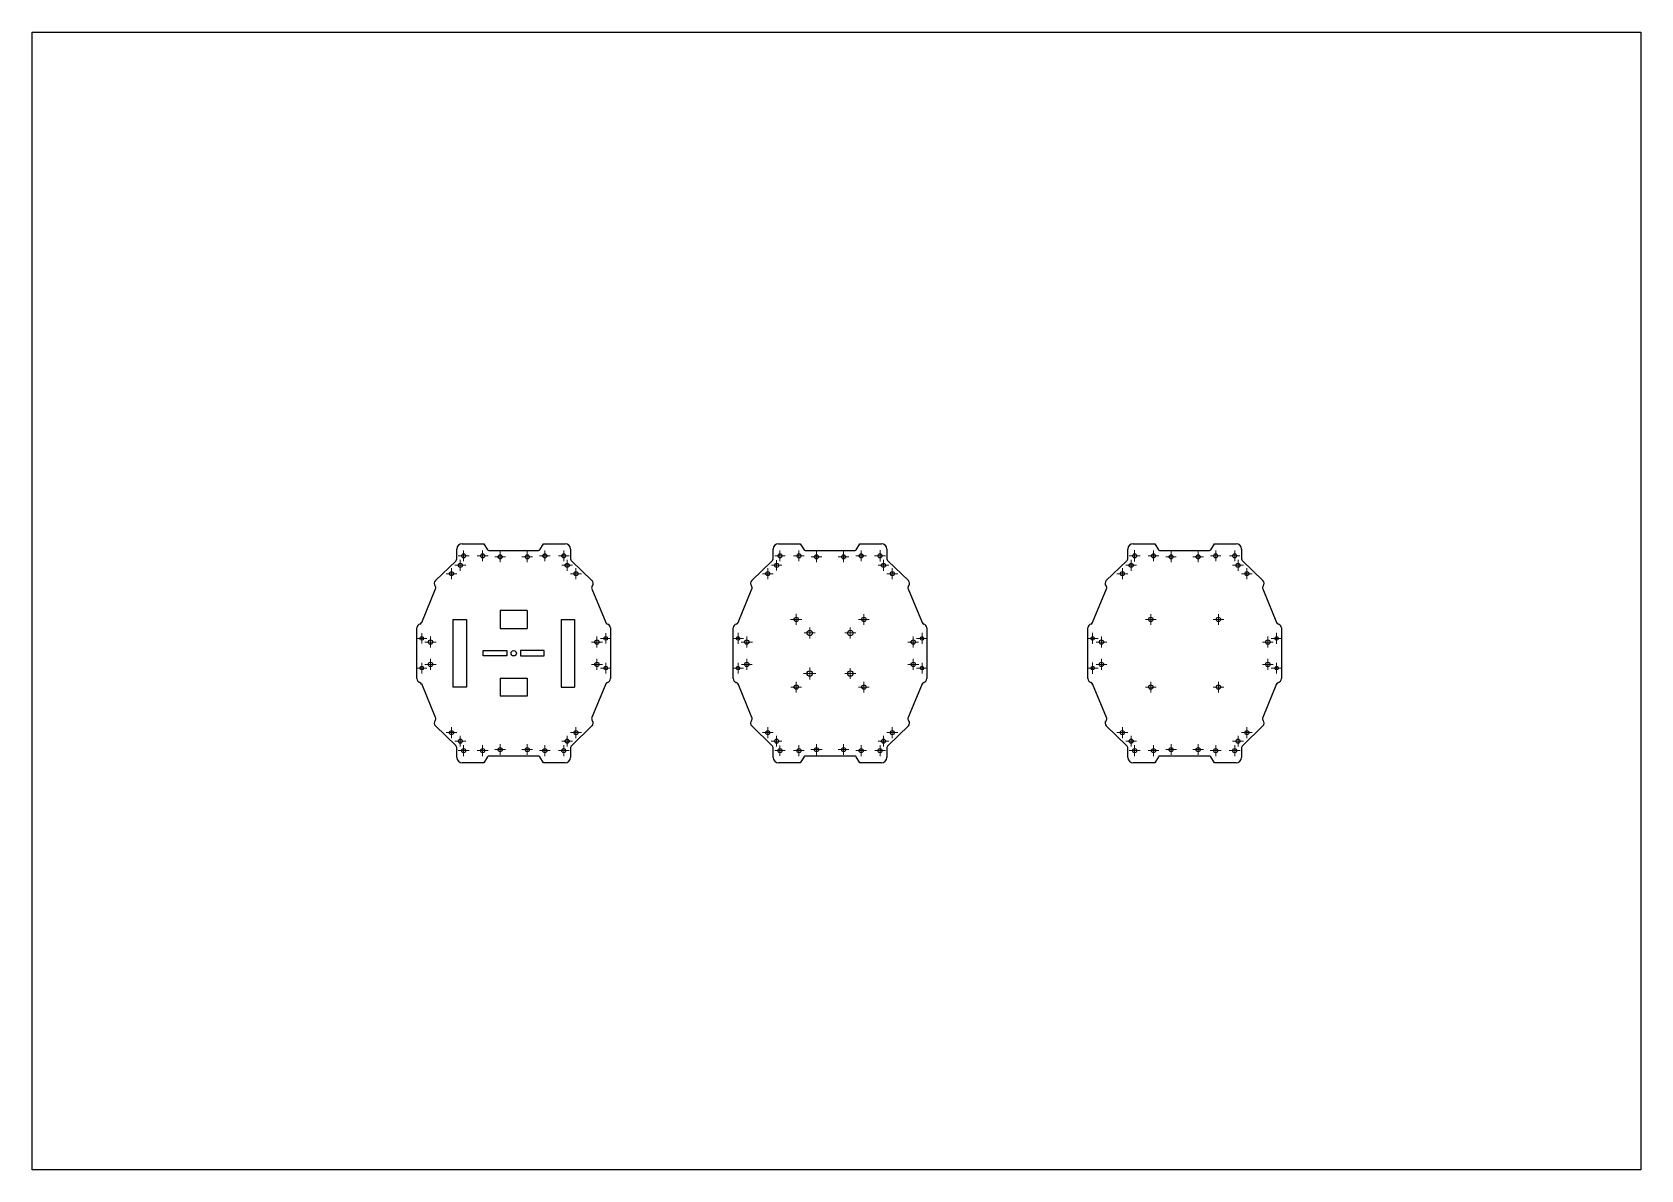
# Model space of a CAD drawing. Header units: millimetres. Extents: x 1702 to 2891, y -60 to 781.
import ezdxf

# ---------------------------------------------------------------- set-up
doc = ezdxf.new("R2010")
doc.units = ezdxf.units.MM

# ---------------------------------------------------------------- blocks, each defined once
blk = doc.blocks.new('SW_CENTERMARKSYMBOL_0')
at = {"color": 0, "linetype": 'Continuous', "lineweight": 18}
for p, q in [((-5, 0), (-8, 0)), ((0, 0), (-5, 0)), ((0, 5), (0, 8)), ((0, 0), (0, 5)), ((0, 0), (0, -5)), ((0, 0), (5, 0)), ((5, 0), (8, 0)), ((0, -5), (0, -8))]:
    blk.add_line(p, q, dxfattribs=at)
blk = doc.blocks.new('SW_CENTERMARKSYMBOL_1')
at = {"color": 0, "linetype": 'Continuous', "lineweight": 18}
for p, q in [((-5, 0), (-8, 0)), ((0, 0), (-5, 0)), ((0, 5), (0, 8)), ((0, 0), (0, 5)), ((0, 0), (0, -5)), ((0, 0), (5, 0)), ((5, 0), (8, 0)), ((0, -5), (0, -8))]:
    blk.add_line(p, q, dxfattribs=at)
blk = doc.blocks.new('SW_CENTERMARKSYMBOL_2')
at = {"color": 0, "linetype": 'Continuous', "lineweight": 18}
for p, q in [((-5, 0), (-8.2, 0)), ((0, 0), (-5, 0)), ((0, 5), (0, 8.2)), ((0, 0), (0, 5)), ((0, 0), (0, -5)), ((0, 0), (5, 0)), ((5, 0), (8.2, 0)), ((0, -5), (0, -8.2))]:
    blk.add_line(p, q, dxfattribs=at)
blk = doc.blocks.new('SW_CENTERMARKSYMBOL_3')
at = {"color": 0, "linetype": 'Continuous', "lineweight": 18}
for p, q in [((-5, 0), (-8, 0)), ((0, 0), (-5, 0)), ((0, 5), (0, 8)), ((0, 0), (0, 5)), ((0, 0), (0, -5)), ((0, 0), (5, 0)), ((5, 0), (8, 0)), ((0, -5), (0, -8))]:
    blk.add_line(p, q, dxfattribs=at)
blk = doc.blocks.new('SW_CENTERMARKSYMBOL_4')
at = {"color": 0, "linetype": 'Continuous', "lineweight": 18}
for p, q in [((-5, 0), (-8, 0)), ((0, 0), (-5, 0)), ((0, 5), (0, 8)), ((0, 0), (0, 5)), ((0, 0), (0, -5)), ((0, 0), (5, 0)), ((5, 0), (8, 0)), ((0, -5), (0, -8))]:
    blk.add_line(p, q, dxfattribs=at)
blk = doc.blocks.new('SW_CENTERMARKSYMBOL_5')
at = {"color": 0, "linetype": 'Continuous', "lineweight": 18}
for p, q in [((-5, 0), (-7.7, 0)), ((0, 0), (-5, 0)), ((0, 5), (0, 7.7)), ((0, 0), (0, 5)), ((0, 0), (0, -5)), ((0, 0), (5, 0)), ((5, 0), (7.7, 0)), ((0, -5), (0, -7.7))]:
    blk.add_line(p, q, dxfattribs=at)
blk = doc.blocks.new('SW_CENTERMARKSYMBOL_6')
at = {"color": 0, "linetype": 'Continuous', "lineweight": 18}
for p, q in [((-5, 0), (-8, 0)), ((0, 0), (-5, 0)), ((0, 5), (0, 8)), ((0, 0), (0, 5)), ((0, 0), (0, -5)), ((0, 0), (5, 0)), ((5, 0), (8, 0)), ((0, -5), (0, -8))]:
    blk.add_line(p, q, dxfattribs=at)
blk = doc.blocks.new('SW_CENTERMARKSYMBOL_7')
at = {"color": 0, "linetype": 'Continuous', "lineweight": 18}
for p, q in [((-5, 0), (-8, 0)), ((0, 0), (-5, 0)), ((0, 5), (0, 8)), ((0, 0), (0, 5)), ((0, 0), (0, -5)), ((0, 0), (5, 0)), ((5, 0), (8, 0)), ((0, -5), (0, -8))]:
    blk.add_line(p, q, dxfattribs=at)
blk = doc.blocks.new('SW_CENTERMARKSYMBOL_8')
at = {"color": 0, "linetype": 'Continuous', "lineweight": 18}
for p, q in [((-5, 0), (-8, 0)), ((0, 0), (-5, 0)), ((0, 5), (0, 8)), ((0, 0), (0, 5)), ((0, 0), (0, -5)), ((0, 0), (5, 0)), ((5, 0), (8, 0)), ((0, -5), (0, -8))]:
    blk.add_line(p, q, dxfattribs=at)
blk = doc.blocks.new('SW_CENTERMARKSYMBOL_9')
at = {"color": 0, "linetype": 'Continuous', "lineweight": 18}
for p, q in [((-5, 0), (-8.2, 0)), ((0, 0), (-5, 0)), ((0, 5), (0, 8.2)), ((0, 0), (0, 5)), ((0, 0), (0, -5)), ((0, 0), (5, 0)), ((5, 0), (8.2, 0)), ((0, -5), (0, -8.2))]:
    blk.add_line(p, q, dxfattribs=at)
blk = doc.blocks.new('SW_CENTERMARKSYMBOL_10')
at = {"color": 0, "linetype": 'Continuous', "lineweight": 18}
for p, q in [((-5, 0), (-8, 0)), ((0, 0), (-5, 0)), ((0, 5), (0, 8)), ((0, 0), (0, 5)), ((0, 0), (0, -5)), ((0, 0), (5, 0)), ((5, 0), (8, 0)), ((0, -5), (0, -8))]:
    blk.add_line(p, q, dxfattribs=at)
blk = doc.blocks.new('SW_CENTERMARKSYMBOL_11')
at = {"color": 0, "linetype": 'Continuous', "lineweight": 18}
for p, q in [((-5, 0), (-8, 0)), ((0, 0), (-5, 0)), ((0, 5), (0, 8)), ((0, 0), (0, 5)), ((0, 0), (0, -5)), ((0, 0), (5, 0)), ((5, 0), (8, 0)), ((0, -5), (0, -8))]:
    blk.add_line(p, q, dxfattribs=at)
blk = doc.blocks.new('SW_CENTERMARKSYMBOL_12')
at = {"color": 0, "linetype": 'Continuous', "lineweight": 18}
for p, q in [((-5, 0), (-8.2, 0)), ((0, 0), (-5, 0)), ((0, 5), (0, 8.2)), ((0, 0), (0, 5)), ((0, 0), (0, -5)), ((0, 0), (5, 0)), ((5, 0), (8.2, 0)), ((0, -5), (0, -8.2))]:
    blk.add_line(p, q, dxfattribs=at)
blk = doc.blocks.new('SW_CENTERMARKSYMBOL_13')
at = {"color": 0, "linetype": 'Continuous', "lineweight": 18}
for p, q in [((-5, 0), (-7.7, 0)), ((0, 0), (-5, 0)), ((0, 5), (0, 7.7)), ((0, 0), (0, 5)), ((0, 0), (0, -5)), ((0, 0), (5, 0)), ((5, 0), (7.7, 0)), ((0, -5), (0, -7.7))]:
    blk.add_line(p, q, dxfattribs=at)
blk = doc.blocks.new('SW_CENTERMARKSYMBOL_14')
at = {"color": 0, "linetype": 'Continuous', "lineweight": 18}
for p, q in [((-5, 0), (-8, 0)), ((0, 0), (-5, 0)), ((0, 5), (0, 8)), ((0, 0), (0, 5)), ((0, 0), (0, -5)), ((0, 0), (5, 0)), ((5, 0), (8, 0)), ((0, -5), (0, -8))]:
    blk.add_line(p, q, dxfattribs=at)
blk = doc.blocks.new('SW_CENTERMARKSYMBOL_15')
at = {"color": 0, "linetype": 'Continuous', "lineweight": 18}
for p, q in [((-5, 0), (-8, 0)), ((0, 0), (-5, 0)), ((0, 5), (0, 8)), ((0, 0), (0, 5)), ((0, 0), (0, -5)), ((0, 0), (5, 0)), ((5, 0), (8, 0)), ((0, -5), (0, -8))]:
    blk.add_line(p, q, dxfattribs=at)
blk = doc.blocks.new('SW_CENTERMARKSYMBOL_16')
at = {"color": 0, "linetype": 'Continuous', "lineweight": 18}
for p, q in [((-5, 0), (-7.7, 0)), ((0, 0), (-5, 0)), ((0, 5), (0, 7.7)), ((0, 0), (0, 5)), ((0, 0), (0, -5)), ((0, 0), (5, 0)), ((5, 0), (7.7, 0)), ((0, -5), (0, -7.7))]:
    blk.add_line(p, q, dxfattribs=at)
blk = doc.blocks.new('SW_CENTERMARKSYMBOL_17')
at = {"color": 0, "linetype": 'Continuous', "lineweight": 18}
for p, q in [((-5, 0), (-8, 0)), ((0, 0), (-5, 0)), ((0, 5), (0, 8)), ((0, 0), (0, 5)), ((0, 0), (0, -5)), ((0, 0), (5, 0)), ((5, 0), (8, 0)), ((0, -5), (0, -8))]:
    blk.add_line(p, q, dxfattribs=at)
blk = doc.blocks.new('SW_CENTERMARKSYMBOL_18')
at = {"color": 0, "linetype": 'Continuous', "lineweight": 18}
for p, q in [((-5, 0), (-8.2, 0)), ((0, 0), (-5, 0)), ((0, 5), (0, 8.2)), ((0, 0), (0, 5)), ((0, 0), (0, -5)), ((0, 0), (5, 0)), ((5, 0), (8.2, 0)), ((0, -5), (0, -8.2))]:
    blk.add_line(p, q, dxfattribs=at)
blk = doc.blocks.new('SW_CENTERMARKSYMBOL_19')
at = {"color": 0, "linetype": 'Continuous', "lineweight": 18}
for p, q in [((-5, 0), (-8, 0)), ((0, 0), (-5, 0)), ((0, 5), (0, 8)), ((0, 0), (0, 5)), ((0, 0), (0, -5)), ((0, 0), (5, 0)), ((5, 0), (8, 0)), ((0, -5), (0, -8))]:
    blk.add_line(p, q, dxfattribs=at)
blk = doc.blocks.new('SW_CENTERMARKSYMBOL_20')
at = {"color": 0, "linetype": 'Continuous', "lineweight": 18}
for p, q in [((-5, 0), (-8, 0)), ((0, 0), (-5, 0)), ((0, 5), (0, 8)), ((0, 0), (0, 5)), ((0, 0), (0, -5)), ((0, 0), (5, 0)), ((5, 0), (8, 0)), ((0, -5), (0, -8))]:
    blk.add_line(p, q, dxfattribs=at)
blk = doc.blocks.new('SW_CENTERMARKSYMBOL_21')
at = {"color": 0, "linetype": 'Continuous', "lineweight": 18}
for p, q in [((-5, 0), (-7.7, 0)), ((0, 0), (-5, 0)), ((0, 5), (0, 7.7)), ((0, 0), (0, 5)), ((0, 0), (0, -5)), ((0, 0), (5, 0)), ((5, 0), (7.7, 0)), ((0, -5), (0, -7.7))]:
    blk.add_line(p, q, dxfattribs=at)
blk = doc.blocks.new('SW_CENTERMARKSYMBOL_22')
at = {"color": 0, "linetype": 'Continuous', "lineweight": 18}
for p, q in [((-5, 0), (-8, 0)), ((0, 0), (-5, 0)), ((0, 5), (0, 8)), ((0, 0), (0, 5)), ((0, 0), (0, -5)), ((0, 0), (5, 0)), ((5, 0), (8, 0)), ((0, -5), (0, -8))]:
    blk.add_line(p, q, dxfattribs=at)
blk = doc.blocks.new('SW_CENTERMARKSYMBOL_23')
at = {"color": 0, "linetype": 'Continuous', "lineweight": 18}
for p, q in [((-5, 0), (-8, 0)), ((0, 0), (-5, 0)), ((0, 5), (0, 8)), ((0, 0), (0, 5)), ((0, 0), (0, -5)), ((0, 0), (5, 0)), ((5, 0), (8, 0)), ((0, -5), (0, -8))]:
    blk.add_line(p, q, dxfattribs=at)
blk = doc.blocks.new('SW_CENTERMARKSYMBOL_24')
at = {"color": 0, "linetype": 'Continuous', "lineweight": 18}
for p, q in [((-5, 0), (-8, 0)), ((0, 0), (-5, 0)), ((0, 5), (0, 8)), ((0, 0), (0, 5)), ((0, 0), (0, -5)), ((0, 0), (5, 0)), ((5, 0), (8, 0)), ((0, -5), (0, -8))]:
    blk.add_line(p, q, dxfattribs=at)
blk = doc.blocks.new('SW_CENTERMARKSYMBOL_25')
at = {"color": 0, "linetype": 'Continuous', "lineweight": 18}
for p, q in [((-5, 0), (-8, 0)), ((0, 0), (-5, 0)), ((0, 5), (0, 8)), ((0, 0), (0, 5)), ((0, 0), (0, -5)), ((0, 0), (5, 0)), ((5, 0), (8, 0)), ((0, -5), (0, -8))]:
    blk.add_line(p, q, dxfattribs=at)
blk = doc.blocks.new('SW_CENTERMARKSYMBOL_26')
at = {"color": 0, "linetype": 'Continuous', "lineweight": 18}
for p, q in [((-5, 0), (-8, 0)), ((0, 0), (-5, 0)), ((0, 5), (0, 8)), ((0, 0), (0, 5)), ((0, 0), (0, -5)), ((0, 0), (5, 0)), ((5, 0), (8, 0)), ((0, -5), (0, -8))]:
    blk.add_line(p, q, dxfattribs=at)
blk = doc.blocks.new('SW_CENTERMARKSYMBOL_27')
at = {"color": 0, "linetype": 'Continuous', "lineweight": 18}
for p, q in [((-5, 0), (-8, 0)), ((0, 0), (-5, 0)), ((0, 5), (0, 8)), ((0, 0), (0, 5)), ((0, 0), (0, -5)), ((0, 0), (5, 0)), ((5, 0), (8, 0)), ((0, -5), (0, -8))]:
    blk.add_line(p, q, dxfattribs=at)
blk = doc.blocks.new('SW_CENTERMARKSYMBOL_28')
at = {"color": 0, "linetype": 'Continuous', "lineweight": 18}
for p, q in [((-5, 0), (-8, 0)), ((0, 0), (-5, 0)), ((0, 5), (0, 8)), ((0, 0), (0, 5)), ((0, 0), (0, -5)), ((0, 0), (5, 0)), ((5, 0), (8, 0)), ((0, -5), (0, -8))]:
    blk.add_line(p, q, dxfattribs=at)
blk = doc.blocks.new('SW_CENTERMARKSYMBOL_29')
at = {"color": 0, "linetype": 'Continuous', "lineweight": 18}
for p, q in [((-5, 0), (-8, 0)), ((0, 0), (-5, 0)), ((0, 5), (0, 8)), ((0, 0), (0, 5)), ((0, 0), (0, -5)), ((0, 0), (5, 0)), ((5, 0), (8, 0)), ((0, -5), (0, -8))]:
    blk.add_line(p, q, dxfattribs=at)
blk = doc.blocks.new('SW_CENTERMARKSYMBOL_30')
at = {"color": 0, "linetype": 'Continuous', "lineweight": 18}
for p, q in [((-5, 0), (-8, 0)), ((0, 0), (-5, 0)), ((0, 5), (0, 8)), ((0, 0), (0, 5)), ((0, 0), (0, -5)), ((0, 0), (5, 0)), ((5, 0), (8, 0)), ((0, -5), (0, -8))]:
    blk.add_line(p, q, dxfattribs=at)
blk = doc.blocks.new('SW_CENTERMARKSYMBOL_31')
at = {"color": 0, "linetype": 'Continuous', "lineweight": 18}
for p, q in [((-5, 0), (-8, 0)), ((0, 0), (-5, 0)), ((0, 5), (0, 8)), ((0, 0), (0, 5)), ((0, 0), (0, -5)), ((0, 0), (5, 0)), ((5, 0), (8, 0)), ((0, -5), (0, -8))]:
    blk.add_line(p, q, dxfattribs=at)
blk = doc.blocks.new('SW_CENTERMARKSYMBOL_32')
at = {"color": 0, "linetype": 'Continuous', "lineweight": 18}
for p, q in [((-5, 0), (-8, 0)), ((0, 0), (-5, 0)), ((0, 5), (0, 8)), ((0, 0), (0, 5)), ((0, 0), (0, -5)), ((0, 0), (5, 0)), ((5, 0), (8, 0)), ((0, -5), (0, -8))]:
    blk.add_line(p, q, dxfattribs=at)
blk = doc.blocks.new('SW_CENTERMARKSYMBOL_33')
at = {"color": 0, "linetype": 'Continuous', "lineweight": 18}
for p, q in [((-5, 0), (-8.2, 0)), ((0, 0), (-5, 0)), ((0, 5), (0, 8.2)), ((0, 0), (0, 5)), ((0, 0), (0, -5)), ((0, 0), (5, 0)), ((5, 0), (8.2, 0)), ((0, -5), (0, -8.2))]:
    blk.add_line(p, q, dxfattribs=at)
blk = doc.blocks.new('SW_CENTERMARKSYMBOL_34')
at = {"color": 0, "linetype": 'Continuous', "lineweight": 18}
for p, q in [((-5, 0), (-8, 0)), ((0, 0), (-5, 0)), ((0, 5), (0, 8)), ((0, 0), (0, 5)), ((0, 0), (0, -5)), ((0, 0), (5, 0)), ((5, 0), (8, 0)), ((0, -5), (0, -8))]:
    blk.add_line(p, q, dxfattribs=at)
blk = doc.blocks.new('SW_CENTERMARKSYMBOL_35')
at = {"color": 0, "linetype": 'Continuous', "lineweight": 18}
for p, q in [((-5, 0), (-9, 0)), ((0, 0), (-5, 0)), ((0, 5), (0, 9)), ((0, 0), (0, 5)), ((0, 0), (0, -5)), ((0, 0), (5, 0)), ((5, 0), (9, 0)), ((0, -5), (0, -9))]:
    blk.add_line(p, q, dxfattribs=at)

msp = doc.modelspace()

# ---------------------------------------------------------------- linework, layer by layer
for p, q in [((1702.4, 781.4), (2891.4, 781.4)), ((1702.4, -59.6), (1702.4, 781.4)), ((2891.4, 781.4), (2891.4, -59.6)), ((2013.3, 347.3), (2023.3, 347.3)), ((2013.3, 347.3), (2013.3, 297.3)), ((2023.3, 347.3), (2023.3, 297.3)), ((2048.3, 354), (2048.3, 340.6)), ((2068.3, 354), (2068.3, 340.6)), ((2093.3, 347.3), (2093.3, 297.3)), ((2093.3, 347.3), (2103.3, 347.3)), ((2103.3, 347.3), (2103.3, 297.3)), ((2023.3, 297.3), (2013.3, 297.3)), ((2048.3, 304), (2048.3, 290.6)), ((2068.3, 304), (2068.3, 290.6)), ((2093.3, 297.3), (2103.3, 297.3)), ((2891.4, -59.6), (1702.4, -59.6))]:
    msp.add_line(p, q)
at = {"color": 7, "linetype": 'Continuous', "lineweight": 25}
for p, q in [((2016.3, 392.6), (2016.3, 399.3)), ((2020.3, 403.3), (2036.3, 403.3)), ((2036.3, 403.3), (2039, 398.8)), ((2039.8, 398.3), (2076.7, 398.3)), ((2077.6, 398.8), (2080.3, 403.3)), ((2080.3, 403.3), (2096.3, 403.3)), ((2100.3, 399.3), (2100.3, 392.6)), ((2250.1, 392.6), (2250.1, 399.3)), ((2254.1, 403.3), (2270.1, 403.3)), ((2270.1, 403.3), (2272.9, 398.8)), ((2273.7, 398.3), (2310.6, 398.3)), ((2311.4, 398.8), (2314.1, 403.3)), ((2314.1, 403.3), (2330.1, 403.3)), ((2334.1, 399.3), (2334.1, 392.6)), ((2512.2, 392.6), (2512.2, 399.3)), ((2516.2, 403.3), (2532.2, 403.3)), ((2532.2, 403.3), (2534.9, 398.8)), ((2535.7, 398.3), (2572.6, 398.3)), ((2573.5, 398.8), (2576.2, 403.3)), ((2576.2, 403.3), (2592.2, 403.3)), ((2596.2, 399.3), (2596.2, 392.6)), ((2000.4, 376.1), (2015.4, 390.4)), ((2101.2, 390.4), (2116.1, 376.1)), ((2234.3, 376.1), (2249.2, 390.4)), ((2335.1, 390.4), (2350, 376.1)), ((2496.3, 376.1), (2511.2, 390.4)), ((2597.1, 390.4), (2612, 376.1)), ((1990.3, 345.1), (2000.5, 369.9)), ((2116, 369.9), (2126.3, 345.1)), ((2224.2, 345.1), (2234.4, 369.9)), ((2349.9, 369.9), (2360.1, 345.1)), ((2486.2, 345.1), (2496.4, 369.9)), ((2611.9, 369.9), (2622.2, 345.1)), ((1986.8, 303.6), (1986.8, 341)), ((2129.8, 341), (2129.8, 303.6)), ((2220.6, 303.6), (2220.6, 341)), ((2363.6, 341), (2363.6, 303.6)), ((2482.7, 303.6), (2482.7, 341)), ((2625.7, 341), (2625.7, 303.6)), ((2000.5, 274.7), (1990.3, 299.6)), ((2126.3, 299.6), (2116, 274.7)), ((2234.4, 274.7), (2224.2, 299.6)), ((2360.1, 299.6), (2349.9, 274.7)), ((2496.4, 274.7), (2486.2, 299.6)), ((2622.2, 299.6), (2611.9, 274.7)), ((2015.4, 254.2), (2000.4, 268.6)), ((2116.1, 268.6), (2101.2, 254.2)), ((2249.2, 254.2), (2234.3, 268.6)), ((2350, 268.6), (2335.1, 254.2)), ((2511.2, 254.2), (2496.3, 268.6)), ((2612, 268.6), (2597.1, 254.2)), ((2016.3, 245.3), (2016.3, 252)), ((2100.3, 252), (2100.3, 245.3)), ((2250.1, 245.3), (2250.1, 252)), ((2334.1, 252), (2334.1, 245.3)), ((2512.2, 245.3), (2512.2, 252)), ((2596.2, 252), (2596.2, 245.3)), ((2036.3, 241.3), (2020.3, 241.3)), ((2039, 245.8), (2036.3, 241.3)), ((2076.7, 246.3), (2039.8, 246.3)), ((2080.3, 241.3), (2077.6, 245.8)), ((2096.3, 241.3), (2080.3, 241.3)), ((2270.1, 241.3), (2254.1, 241.3)), ((2272.9, 245.8), (2270.1, 241.3)), ((2310.6, 246.3), (2273.7, 246.3)), ((2314.1, 241.3), (2311.4, 245.8)), ((2330.1, 241.3), (2314.1, 241.3)), ((2532.2, 241.3), (2516.2, 241.3)), ((2534.9, 245.8), (2532.2, 241.3)), ((2572.6, 246.3), (2535.7, 246.3)), ((2576.2, 241.3), (2573.5, 245.8)), ((2592.2, 241.3), (2576.2, 241.3))]:
    msp.add_line(p, q, dxfattribs=at)
for points in [[(2068.3, 354), (2048.3, 354)], [(2048.3, 340.6), (2068.3, 340.6)], [(2048.3, 304), (2068.3, 304)], [(2068.3, 290.6), (2048.3, 290.6)]]:
    msp.add_lwpolyline(points)
for points in [[(2053.3, 320.3), (2035.7, 320.3), (2035.7, 324.3), (2053.3, 324.3)], [(2063.3, 320.3), (2080.8, 320.3), (2080.8, 324.3), (2063.3, 324.3)]]:
    msp.add_lwpolyline(points, close=True)
for centre, radius in [((2021.3, 394.3), 1.5), ((2035.3, 394.3), 1.5), ((2048.3, 393.6), 1.5), ((2068.3, 393.6), 1.5), ((2081.3, 394.3), 1.5), ((2095.3, 394.3), 1.5), ((2255.1, 394.3), 1.5), ((2269.1, 394.3), 1.5), ((2282.1, 393.6), 1.5), ((2302.1, 393.6), 1.5), ((2315.1, 394.3), 1.5), ((2329.1, 394.3), 1.5), ((2517.2, 394.3), 1.5), ((2531.2, 394.3), 1.5), ((2544.2, 393.6), 1.5), ((2564.2, 393.6), 1.5), ((2577.2, 394.3), 1.5), ((2591.2, 394.3), 1.5), ((2012.3, 381.1), 1.5), ((2018.8, 387.3), 1.5), ((2097.8, 387.3), 1.5), ((2104.3, 381.1), 1.5), ((2246.1, 381.1), 1.5), ((2252.6, 387.3), 1.5), ((2331.6, 387.3), 1.5), ((2338.1, 381.1), 1.5), ((2508.2, 381.1), 1.5), ((2514.7, 387.3), 1.5), ((2593.7, 387.3), 1.5), ((2600.2, 381.1), 1.5), ((2267.1, 347.3), 1.6), ((2317.1, 347.3), 1.6), ((2529.2, 347.3), 1.6), ((2579.2, 347.3), 1.6), ((1990.3, 333.3), 1.35), ((2126.3, 333.3), 1.35), ((2224.1, 333.3), 1.35), ((2277.1, 337.3), 2), ((2307.1, 337.3), 2), ((2360.1, 333.3), 1.35), ((2486.2, 333.3), 1.35), ((2622.2, 333.3), 1.35), ((1996.8, 330.6), 1.6), ((2119.8, 330.6), 1.6), ((2230.6, 330.6), 1.6), ((2353.6, 330.6), 1.6), ((2492.7, 330.6), 1.6), ((2615.7, 330.6), 1.6), ((1990.3, 311.3), 1.35), ((1996.8, 314.1), 1.6), ((2119.8, 314.1), 1.6), ((2126.3, 311.3), 1.35), ((2224.1, 311.3), 1.35), ((2230.6, 314.1), 1.6), ((2277.1, 307.3), 2), ((2307.1, 307.3), 2), ((2353.6, 314.1), 1.6), ((2360.1, 311.3), 1.35), ((2486.2, 311.3), 1.35), ((2492.7, 314.1), 1.6), ((2615.7, 314.1), 1.6), ((2622.2, 311.3), 1.35), ((2267.1, 297.3), 1.6), ((2317.1, 297.3), 1.6), ((2529.2, 297.3), 1.6), ((2579.2, 297.3), 1.6), ((2012.3, 263.6), 1.5), ((2104.3, 263.6), 1.5), ((2246.1, 263.6), 1.5), ((2338.1, 263.6), 1.5), ((2508.2, 263.6), 1.5), ((2600.2, 263.6), 1.5), ((2018.8, 257.3), 1.5), ((2021.3, 250.3), 1.5), ((2035.3, 250.3), 1.5), ((2048.3, 251.1), 1.5), ((2068.3, 251.1), 1.5), ((2081.3, 250.3), 1.5), ((2095.3, 250.3), 1.5), ((2097.8, 257.3), 1.5), ((2252.6, 257.3), 1.5), ((2255.1, 250.3), 1.5), ((2269.1, 250.3), 1.5), ((2282.1, 251.1), 1.5), ((2302.1, 251.1), 1.5), ((2315.1, 250.3), 1.5), ((2329.1, 250.3), 1.5), ((2331.6, 257.3), 1.5), ((2514.7, 257.3), 1.5), ((2517.2, 250.3), 1.5), ((2531.2, 250.3), 1.5), ((2544.2, 251.1), 1.5), ((2564.2, 251.1), 1.5), ((2577.2, 250.3), 1.5), ((2591.2, 250.3), 1.5), ((2593.7, 257.3), 1.5)]:
    msp.add_circle(centre, radius, dxfattribs=at)
msp.add_circle((2058.3, 322.3), 2)
for centre, radius, start, end in [((2013.3, 392.6), 3, 313.88, 0), ((2020.3, 399.3), 4, 90, 180), ((2039.8, 399.3), 1, 210.9638, 270), ((2076.7, 399.3), 1, 270, 329.0362), ((2096.3, 399.3), 4, 0, 90), ((2103.3, 392.6), 3, 180, 226.12), ((2247.1, 392.6), 3, 313.88, 0), ((2254.1, 399.3), 4, 90, 180), ((2273.7, 399.3), 1, 210.9638, 270), ((2310.6, 399.3), 1, 270, 329.0362), ((2330.1, 399.3), 4, 0, 90), ((2337.1, 392.6), 3, 180, 226.12), ((2509.2, 392.6), 3, 313.88, 0), ((2516.2, 399.3), 4, 90, 180), ((2535.7, 399.3), 1, 210.9638, 270), ((2572.6, 399.3), 1, 270, 329.0362), ((2592.2, 399.3), 4, 0, 90), ((2599.2, 392.6), 3, 180, 226.12), ((2002.5, 373.9), 3, 133.88, 220.3225), ((1998.7, 370.7), 2, 337.5902, 40.3225), ((2117.9, 370.7), 2, 139.6289, 202.4098), ((2114.1, 373.9), 3, 319.6289, 46.12), ((2236.4, 373.9), 3, 133.88, 220.3225), ((2232.6, 370.7), 2, 337.5902, 40.3225), ((2351.7, 370.7), 2, 139.6289, 202.4098), ((2347.9, 373.9), 3, 319.6289, 46.12), ((2498.4, 373.9), 3, 133.88, 220.3225), ((2494.6, 370.7), 2, 337.5902, 40.3225), ((2613.8, 370.7), 2, 139.6289, 202.4098), ((2610, 373.9), 3, 319.6289, 46.12), ((1988.4, 345.8), 2, 285.5291, 337.5902), ((2128.1, 345.8), 2, 202.4098, 254.4709), ((2222.3, 345.8), 2, 285.5291, 337.5902), ((2362, 345.8), 2, 202.4098, 254.4709), ((2484.3, 345.8), 2, 285.5291, 337.5902), ((2624, 345.8), 2, 202.4098, 254.4709), ((1989.8, 341), 3, 105.5291, 180), ((2126.8, 341), 3, 0, 74.4709), ((2223.6, 341), 3, 105.5291, 180), ((2360.6, 341), 3, 0, 74.4709), ((2485.7, 341), 3, 105.5291, 180), ((2622.7, 341), 3, 0, 74.4709), ((1989.8, 303.6), 3, 180, 254.4709), ((1988.4, 298.8), 2, 22.4098, 74.4709), ((2128.1, 298.8), 2, 105.5291, 157.5902), ((2126.8, 303.6), 3, 285.5291, 0), ((2223.6, 303.6), 3, 180, 254.4709), ((2222.3, 298.8), 2, 22.4098, 74.4709), ((2362, 298.8), 2, 105.5291, 157.5902), ((2360.6, 303.6), 3, 285.5291, 0), ((2485.7, 303.6), 3, 180, 254.4709), ((2484.3, 298.8), 2, 22.4098, 74.4709), ((2624, 298.8), 2, 105.5291, 157.5902), ((2622.7, 303.6), 3, 285.5291, 0), ((1998.7, 274), 2, 319.6775, 22.4098), ((2117.9, 274), 2, 157.5902, 220.3225), ((2232.6, 274), 2, 319.6775, 22.4098), ((2351.7, 274), 2, 157.5902, 220.3225), ((2494.6, 274), 2, 319.6775, 22.4098), ((2613.8, 274), 2, 157.5902, 220.3225), ((2002.5, 270.7), 3, 139.6775, 226.12), ((2114.1, 270.7), 3, 313.88, 40.3225), ((2236.4, 270.7), 3, 139.6775, 226.12), ((2347.9, 270.7), 3, 313.88, 40.3225), ((2498.4, 270.7), 3, 139.6775, 226.12), ((2609.9, 270.7), 3, 313.88, 40.3225), ((2013.3, 252), 3, 0, 46.12), ((2103.3, 252), 3, 133.88, 180), ((2247.1, 252), 3, 0, 46.12), ((2337.1, 252), 3, 133.88, 180), ((2509.2, 252), 3, 0, 46.12), ((2599.2, 252), 3, 133.88, 180), ((2020.3, 245.3), 4, 180, 270), ((2039.8, 245.3), 1, 90, 149.0362), ((2076.7, 245.3), 1, 30.9638, 90), ((2096.3, 245.3), 4, 270, 0), ((2254.1, 245.3), 4, 180, 270), ((2273.7, 245.3), 1, 90, 149.0362), ((2310.6, 245.3), 1, 30.9638, 90), ((2330.1, 245.3), 4, 270, 0), ((2516.2, 245.3), 4, 180, 270), ((2535.7, 245.3), 1, 90, 149.0362), ((2572.6, 245.3), 1, 30.9638, 90), ((2592.2, 245.3), 4, 270, 0)]:
    msp.add_arc(centre, radius, start, end, dxfattribs=at)

# ---------------------------------------------------------------- block references
at = {"color": 7, "linetype": 'Continuous', "lineweight": 0, "xscale": 0.5, "yscale": 0.5, "zscale": 0.5}
for name, p in [('SW_CENTERMARKSYMBOL_10', (2021.3, 394.3)), ('SW_CENTERMARKSYMBOL_14', (2035.3, 394.3)), ('SW_CENTERMARKSYMBOL_11', (2048.3, 393.6)), ('SW_CENTERMARKSYMBOL_20', (2068.3, 393.6)), ('SW_CENTERMARKSYMBOL_19', (2081.3, 394.3)), ('SW_CENTERMARKSYMBOL_3', (2095.3, 394.3)), ('SW_CENTERMARKSYMBOL_16', (2255.1, 394.3)), ('SW_CENTERMARKSYMBOL_20', (2269.1, 394.3)), ('SW_CENTERMARKSYMBOL_17', (2282.1, 393.6)), ('SW_CENTERMARKSYMBOL_26', (2302.1, 393.6)), ('SW_CENTERMARKSYMBOL_25', (2315.1, 394.3)), ('SW_CENTERMARKSYMBOL_9', (2329.1, 394.3)), ('SW_CENTERMARKSYMBOL_12', (2517.2, 394.3)), ('SW_CENTERMARKSYMBOL_16', (2531.2, 394.3)), ('SW_CENTERMARKSYMBOL_13', (2544.2, 393.6)), ('SW_CENTERMARKSYMBOL_22', (2564.2, 393.6)), ('SW_CENTERMARKSYMBOL_21', (2577.2, 394.3)), ('SW_CENTERMARKSYMBOL_5', (2591.2, 394.3)), ('SW_CENTERMARKSYMBOL_25', (2012.3, 381.1)), ('SW_CENTERMARKSYMBOL_15', (2018.8, 387.3)), ('SW_CENTERMARKSYMBOL_4', (2097.8, 387.3)), ('SW_CENTERMARKSYMBOL_26', (2104.3, 381.1)), ('SW_CENTERMARKSYMBOL_31', (2246.1, 381.1)), ('SW_CENTERMARKSYMBOL_21', (2252.6, 387.3)), ('SW_CENTERMARKSYMBOL_10', (2331.6, 387.3)), ('SW_CENTERMARKSYMBOL_32', (2338.1, 381.1)), ('SW_CENTERMARKSYMBOL_27', (2508.2, 381.1)), ('SW_CENTERMARKSYMBOL_17', (2514.7, 387.3)), ('SW_CENTERMARKSYMBOL_6', (2593.7, 387.3)), ('SW_CENTERMARKSYMBOL_28', (2600.2, 381.1)), ('SW_CENTERMARKSYMBOL_33', (2267.1, 347.3)), ('SW_CENTERMARKSYMBOL_6', (2317.1, 347.3)), ('SW_CENTERMARKSYMBOL_29', (2529.2, 347.3)), ('SW_CENTERMARKSYMBOL_4', (2579.2, 347.3)), ('SW_CENTERMARKSYMBOL_13', (1990.3, 333.3)), ('SW_CENTERMARKSYMBOL_12', (1996.8, 330.6)), ('SW_CENTERMARKSYMBOL_18', (2119.8, 330.6)), ('SW_CENTERMARKSYMBOL_5', (2126.3, 333.3)), ('SW_CENTERMARKSYMBOL_19', (2224.1, 333.3)), ('SW_CENTERMARKSYMBOL_18', (2230.6, 330.6)), ('SW_CENTERMARKSYMBOL_7', (2277.1, 337.3)), ('SW_CENTERMARKSYMBOL_8', (2307.1, 337.3)), ('SW_CENTERMARKSYMBOL_24', (2353.6, 330.6)), ('SW_CENTERMARKSYMBOL_11', (2360.1, 333.3)), ('SW_CENTERMARKSYMBOL_15', (2486.2, 333.3)), ('SW_CENTERMARKSYMBOL_14', (2492.7, 330.6)), ('SW_CENTERMARKSYMBOL_20', (2615.7, 330.6)), ('SW_CENTERMARKSYMBOL_7', (2622.2, 333.3)), ('SW_CENTERMARKSYMBOL_16', (1990.3, 311.3)), ('SW_CENTERMARKSYMBOL_9', (1996.8, 314.1)), ('SW_CENTERMARKSYMBOL_2', (2119.8, 314.1)), ('SW_CENTERMARKSYMBOL_21', (2126.3, 311.3)), ('SW_CENTERMARKSYMBOL_22', (2224.1, 311.3)), ('SW_CENTERMARKSYMBOL_15', (2230.6, 314.1)), ('SW_CENTERMARKSYMBOL_35', (2277.1, 307.3)), ('SW_CENTERMARKSYMBOL_0', (2307.1, 307.3)), ('SW_CENTERMARKSYMBOL_2', (2353.6, 314.1)), ('SW_CENTERMARKSYMBOL_27', (2360.1, 311.3)), ('SW_CENTERMARKSYMBOL_18', (2486.2, 311.3)), ('SW_CENTERMARKSYMBOL_11', (2492.7, 314.1)), ('SW_CENTERMARKSYMBOL_0', (2615.7, 314.1)), ('SW_CENTERMARKSYMBOL_23', (2622.2, 311.3)), ('SW_CENTERMARKSYMBOL_1', (2267.1, 297.3)), ('SW_CENTERMARKSYMBOL_3', (2317.1, 297.3)), ('SW_CENTERMARKSYMBOL_31', (2529.2, 297.3)), ('SW_CENTERMARKSYMBOL_1', (2579.2, 297.3)), ('SW_CENTERMARKSYMBOL_27', (2012.3, 263.6)), ('SW_CENTERMARKSYMBOL_24', (2104.3, 263.6)), ('SW_CENTERMARKSYMBOL_34', (2246.1, 263.6)), ('SW_CENTERMARKSYMBOL_30', (2338.1, 263.6)), ('SW_CENTERMARKSYMBOL_30', (2508.2, 263.6)), ('SW_CENTERMARKSYMBOL_26', (2600.2, 263.6)), ('SW_CENTERMARKSYMBOL_8', (2018.8, 257.3)), ('SW_CENTERMARKSYMBOL_7', (2021.3, 250.3)), ('SW_CENTERMARKSYMBOL_17', (2035.3, 250.3)), ('SW_CENTERMARKSYMBOL_6', (2048.3, 251.1)), ('SW_CENTERMARKSYMBOL_22', (2068.3, 251.1)), ('SW_CENTERMARKSYMBOL_0', (2081.3, 250.3)), ('SW_CENTERMARKSYMBOL_23', (2095.3, 250.3)), ('SW_CENTERMARKSYMBOL_1', (2097.8, 257.3)), ('SW_CENTERMARKSYMBOL_14', (2252.6, 257.3)), ('SW_CENTERMARKSYMBOL_13', (2255.1, 250.3)), ('SW_CENTERMARKSYMBOL_23', (2269.1, 250.3)), ('SW_CENTERMARKSYMBOL_12', (2282.1, 251.1)), ('SW_CENTERMARKSYMBOL_28', (2302.1, 251.1)), ('SW_CENTERMARKSYMBOL_4', (2315.1, 250.3)), ('SW_CENTERMARKSYMBOL_29', (2329.1, 250.3)), ('SW_CENTERMARKSYMBOL_5', (2331.6, 257.3)), ('SW_CENTERMARKSYMBOL_10', (2514.7, 257.3)), ('SW_CENTERMARKSYMBOL_9', (2517.2, 250.3)), ('SW_CENTERMARKSYMBOL_19', (2531.2, 250.3)), ('SW_CENTERMARKSYMBOL_8', (2544.2, 251.1)), ('SW_CENTERMARKSYMBOL_24', (2564.2, 251.1)), ('SW_CENTERMARKSYMBOL_2', (2577.2, 250.3)), ('SW_CENTERMARKSYMBOL_25', (2591.2, 250.3)), ('SW_CENTERMARKSYMBOL_3', (2593.7, 257.3))]:
    msp.add_blockref(name, p, dxfattribs=at)

doc.saveas('drawing.dxf')
